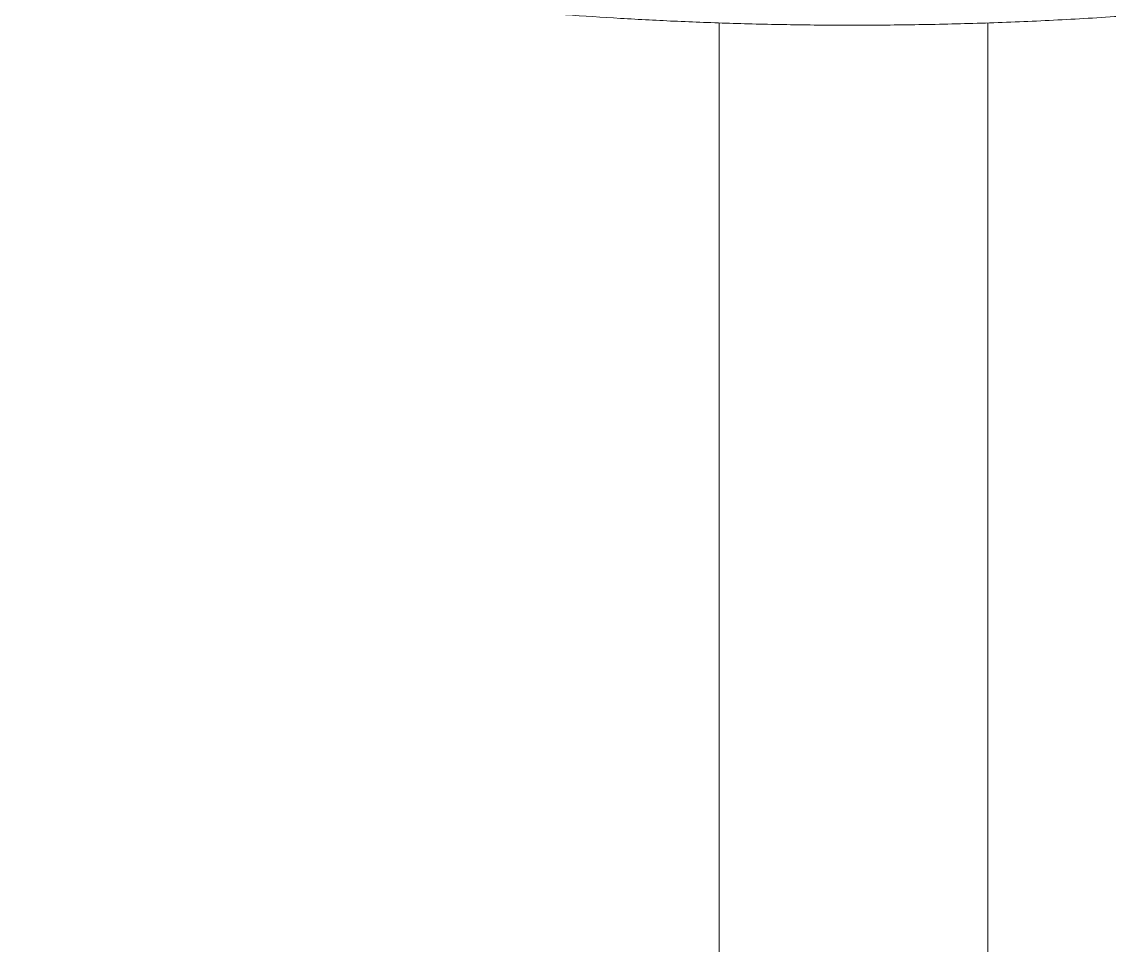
# Paper-space layout '_Dimétrique' of a CAD drawing. Header units: millimetres. Extents: x -691 to 605, y -768 to 292.
# Drawn here: x -42.9 to 281, y -493.6 to -218.8 of the extents above; entities that cross this region are included whole.
import ezdxf

# ---------------------------------------------------------------- set-up
doc = ezdxf.new("R2010")
doc.units = ezdxf.units.MM

psp = doc.layouts.new('_Dimétrique')

# ---------------------------------------------------------------- linework, layer by layer
at = {"color": 7, "linetype": 'Continuous', "lineweight": 15}
for p, q in [((164.82, -734.25), (164.82, -219.1)), ((244.82, -734.25), (244.82, -219.12))]:
    psp.add_line(p, q, dxfattribs=at)
psp.add_open_spline([(-174.89, -127.78), (-172.97, -129.65), (-169.24, -133.3), (-162.92, -138.52), (-156.38, -143.39), (-149.65, -147.91), (-143.55, -151.66), (-138.2, -154.74), (-133.47, -157.32), (-128.32, -159.99), (-122.58, -162.82), (-116.18, -165.79), (-108.9, -168.98), (-100.65, -172.37), (-91.33, -175.95), (-81.04, -179.61), (-71.24, -182.84), (-62.22, -185.62), (-54.55, -187.86), (-47.13, -189.93), (-40.27, -191.74), (-34.05, -193.32), (-28.48, -194.69), (-23.61, -195.84), (-19.46, -196.79), (-16.04, -197.55), (-13.5, -198.11), (-11.73, -198.49), (-10.56, -198.74), (-9.45, -198.98), (-8.07, -199.27), (-5.05, -199.91), (-0.25, -200.89), (6.49, -202.21), (14.17, -203.64), (22.81, -205.16), (32.44, -206.76), (43.79, -208.51), (56.85, -210.35), (71.57, -212.2), (87.16, -213.92), (103.07, -215.44), (119.24, -216.74), (135.59, -217.82), (152.61, -218.7), (170.28, -219.35), (188.57, -219.74), (207.44, -219.85), (226.86, -219.65), (246.78, -219.12), (267.13, -218.23), (285.19, -217.12), (300.83, -215.92), (313.8, -214.77), (326.31, -213.51), (338.09, -212.18), (349.05, -210.82), (359.22, -209.45), (368.61, -208.09), (378.07, -206.62), (387.41, -205.07), (396.46, -203.46), (404.26, -201.99), (410.85, -200.69), (416.27, -199.58), (420.24, -198.74), (422.99, -198.15), (424.78, -197.75), (426.46, -197.38), (428.4, -196.95), (430.99, -196.36), (434.32, -195.59), (438.43, -194.61), (443.32, -193.42), (448.99, -191.98), (455.42, -190.29), (462.49, -188.34), (469.85, -186.22), (477.17, -184), (486.44, -181.03), (497.35, -177.29), (509.56, -172.7), (520.88, -168.02), (531.31, -163.3), (540.84, -158.57), (549.52, -153.84), (556.85, -149.46), (563.03, -145.43), (568.22, -141.78), (572.91, -138.21), (577.06, -134.79), (580.43, -131.78), (583.21, -129.13), (585.66, -126.65), (588.14, -123.94), (590.69, -120.94), (593.17, -117.72), (595.48, -114.38), (597.56, -110.98), (599.74, -106.89), (601.82, -102.07), (603.51, -96.53), (604.57, -91.15), (604.72, -87.37), (604.8, -85.57)], degree=3, knots=[0, 0, 0, 0, 0.015591, 0.030421, 0.0445, 0.057844, 0.070454, 0.078312, 0.086096, 0.094496, 0.103556, 0.113276, 0.123656, 0.135483, 0.148063, 0.161397, 0.175485, 0.184727, 0.194059, 0.202652, 0.210422, 0.217366, 0.223487, 0.228783, 0.233255, 0.236903, 0.239726, 0.241367, 0.242498, 0.243432, 0.244876, 0.246859, 0.252922, 0.259864, 0.267676, 0.276358, 0.28591, 0.296331, 0.309654, 0.323647, 0.338231, 0.353407, 0.367718, 0.382517, 0.397805, 0.413583, 0.429849, 0.446605, 0.46385, 0.481584, 0.499807, 0.518519, 0.530463, 0.542568, 0.554249, 0.565282, 0.575668, 0.585407, 0.594499, 0.602943, 0.613195, 0.622297, 0.630248, 0.637048, 0.642697, 0.647195, 0.649572, 0.651429, 0.652915, 0.654924, 0.657666, 0.66125, 0.665728, 0.671101, 0.677368, 0.684668, 0.692895, 0.701772, 0.710567, 0.719241, 0.735929, 0.752152, 0.768194, 0.783755, 0.798841, 0.813512, 0.827779, 0.838706, 0.849384, 0.859792, 0.869563, 0.878561, 0.885167, 0.891736, 0.899096, 0.907265, 0.91602, 0.924916, 0.933939, 0.943089, 0.957595, 0.972176, 0.986756, 1, 1, 1, 1], dxfattribs=at)

doc.saveas('drawing.dxf')
